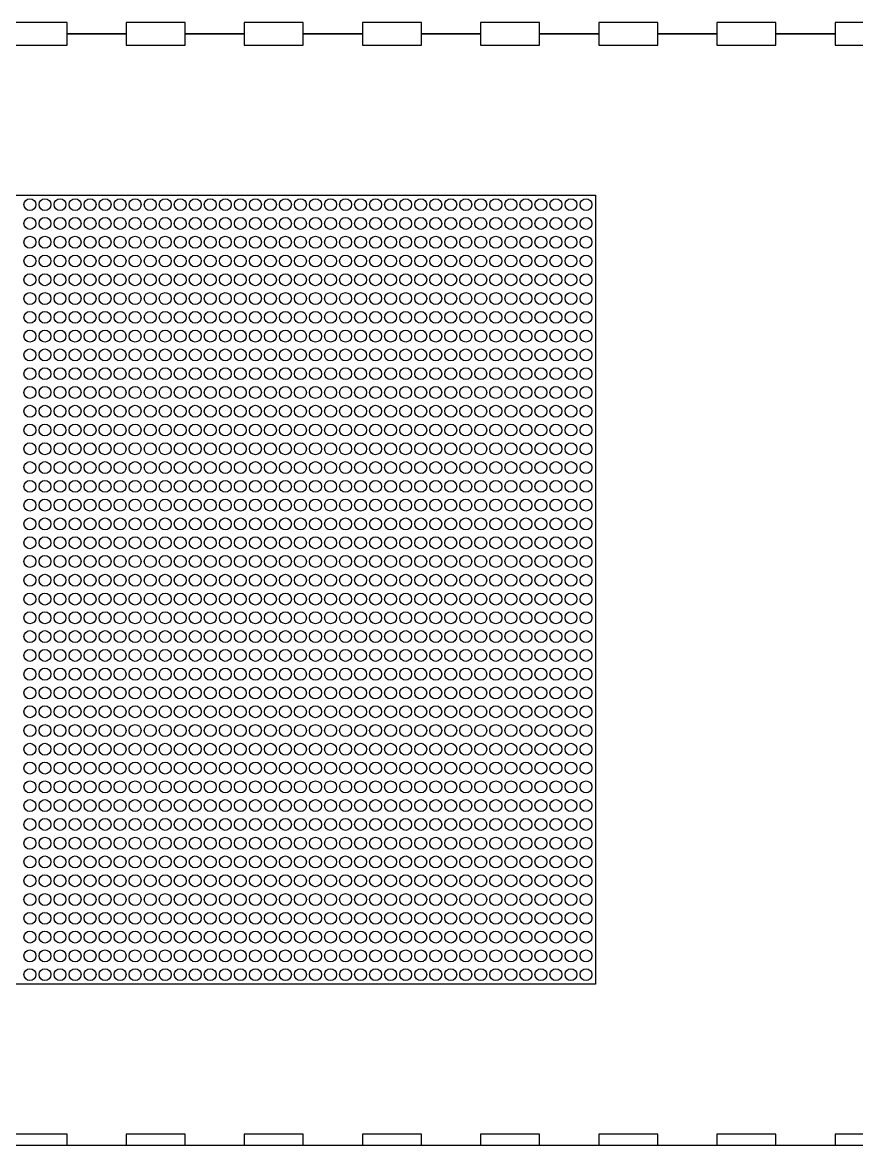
# Model space of a CAD drawing. Extents: x 0 to 1000, y 1 to 601.
# Drawn here: x 224.4 to 446.4, y 0.6 to 299.6 of the extents above; entities that cross this region are included whole.
import ezdxf

# ---------------------------------------------------------------- set-up
doc = ezdxf.new("R2010")
doc.units = 0
doc.layers.get('0').update_dxf_attribs({"linetype": 'CONTINUOUS'})
doc.layers.add('NEWLAYER', color=7, linetype='CONTINUOUS')

msp = doc.modelspace()

# ---------------------------------------------------------------- linework, layer by layer
at = {"linetype": 'Continuous'}
msp.add_line((1000.37, 0.55), (0.37, 0.55), dxfattribs=at)
at = {"color": 240, "linetype": 'Continuous', "true_color": 0xed1f24}
msp.add_lwpolyline([(79.87, 43.55), (79.87, 253.55), (376.87, 253.55), (376.87, 43.55)], close=True, dxfattribs=at)
at = {"linetype": 'Continuous'}
for centre in [(226.37, 251.05), (230.37, 251.05), (234.37, 251.05), (238.37, 251.05), (242.37, 251.05), (246.37, 251.05), (250.37, 251.05), (254.37, 251.05), (258.37, 251.05), (262.37, 251.05), (266.37, 251.05), (270.37, 251.05), (274.37, 251.05), (278.37, 251.05), (282.37, 251.05), (286.37, 251.05), (290.37, 251.05), (294.37, 251.05), (298.37, 251.05), (302.37, 251.05), (306.37, 251.05), (310.37, 251.05), (314.37, 251.05), (318.37, 251.05), (322.37, 251.05), (326.37, 251.05), (330.37, 251.05), (334.37, 251.05), (338.37, 251.05), (342.37, 251.05), (346.37, 251.05), (350.37, 251.05), (354.37, 251.05), (358.37, 251.05), (362.37, 251.05), (366.37, 251.05), (370.37, 251.05), (374.37, 251.05), (226.37, 246.05), (230.37, 246.05), (234.37, 246.05), (238.37, 246.05), (242.37, 246.05), (246.37, 246.05), (250.37, 246.05), (254.37, 246.05), (258.37, 246.05), (262.37, 246.05), (266.37, 246.05), (270.37, 246.05), (274.37, 246.05), (278.37, 246.05), (282.37, 246.05), (286.37, 246.05), (290.37, 246.05), (294.37, 246.05), (298.37, 246.05), (302.37, 246.05), (306.37, 246.05), (310.37, 246.05), (314.37, 246.05), (318.37, 246.05), (322.37, 246.05), (326.37, 246.05), (330.37, 246.05), (334.37, 246.05), (338.37, 246.05), (342.37, 246.05), (346.37, 246.05), (350.37, 246.05), (354.37, 246.05), (358.37, 246.05), (362.37, 246.05), (366.37, 246.05), (370.37, 246.05), (374.37, 246.05), (226.37, 241.05), (230.37, 241.05), (234.37, 241.05), (238.37, 241.05), (242.37, 241.05), (246.37, 241.05), (250.37, 241.05), (254.37, 241.05), (258.37, 241.05), (262.37, 241.05), (266.37, 241.05), (270.37, 241.05), (274.37, 241.05), (278.37, 241.05), (282.37, 241.05), (286.37, 241.05), (290.37, 241.05), (294.37, 241.05), (298.37, 241.05), (302.37, 241.05), (306.37, 241.05), (310.37, 241.05), (314.37, 241.05), (318.37, 241.05), (322.37, 241.05), (326.37, 241.05), (330.37, 241.05), (334.37, 241.05), (338.37, 241.05), (342.37, 241.05), (346.37, 241.05), (350.37, 241.05), (354.37, 241.05), (358.37, 241.05), (362.37, 241.05), (366.37, 241.05), (370.37, 241.05), (374.37, 241.05), (226.37, 236.05), (230.37, 236.05), (234.37, 236.05), (238.37, 236.05), (242.37, 236.05), (246.37, 236.05), (250.37, 236.05), (254.37, 236.05), (258.37, 236.05), (262.37, 236.05), (266.37, 236.05), (270.37, 236.05), (274.37, 236.05), (278.37, 236.05), (282.37, 236.05), (286.37, 236.05), (290.37, 236.05), (294.37, 236.05), (298.37, 236.05), (302.37, 236.05), (306.37, 236.05), (310.37, 236.05), (314.37, 236.05), (318.37, 236.05), (322.37, 236.05), (326.37, 236.05), (330.37, 236.05), (334.37, 236.05), (338.37, 236.05), (342.37, 236.05), (346.37, 236.05), (350.37, 236.05), (354.37, 236.05), (358.37, 236.05), (362.37, 236.05), (366.37, 236.05), (370.37, 236.05), (374.37, 236.05), (226.37, 231.05), (230.37, 231.05), (234.37, 231.05), (238.37, 231.05), (242.37, 231.05), (246.37, 231.05), (250.37, 231.05), (254.37, 231.05), (258.37, 231.05), (262.37, 231.05), (266.37, 231.05), (270.37, 231.05), (274.37, 231.05), (278.37, 231.05), (282.37, 231.05), (286.37, 231.05), (290.37, 231.05), (294.37, 231.05), (298.37, 231.05), (302.37, 231.05), (306.37, 231.05), (310.37, 231.05), (314.37, 231.05), (318.37, 231.05), (322.37, 231.05), (326.37, 231.05), (330.37, 231.05), (334.37, 231.05), (338.37, 231.05), (342.37, 231.05), (346.37, 231.05), (350.37, 231.05), (354.37, 231.05), (358.37, 231.05), (362.37, 231.05), (366.37, 231.05), (370.37, 231.05), (374.37, 231.05), (226.37, 226.05), (230.37, 226.05), (234.37, 226.05), (238.37, 226.05), (242.37, 226.05), (246.37, 226.05), (250.37, 226.05), (254.37, 226.05), (258.37, 226.05), (262.37, 226.05), (266.37, 226.05), (270.37, 226.05), (274.37, 226.05), (278.37, 226.05), (282.37, 226.05), (286.37, 226.05), (290.37, 226.05), (294.37, 226.05), (298.37, 226.05), (302.37, 226.05), (306.37, 226.05), (310.37, 226.05), (314.37, 226.05), (318.37, 226.05), (322.37, 226.05), (326.37, 226.05), (330.37, 226.05), (334.37, 226.05), (338.37, 226.05), (342.37, 226.05), (346.37, 226.05), (350.37, 226.05), (354.37, 226.05), (358.37, 226.05), (362.37, 226.05), (366.37, 226.05), (370.37, 226.05), (374.37, 226.05), (226.37, 221.05), (230.37, 221.05), (234.37, 221.05), (238.37, 221.05), (242.37, 221.05), (246.37, 221.05), (250.37, 221.05), (254.37, 221.05), (258.37, 221.05), (262.37, 221.05), (266.37, 221.05), (270.37, 221.05), (274.37, 221.05), (278.37, 221.05), (282.37, 221.05), (286.37, 221.05), (290.37, 221.05), (294.37, 221.05), (298.37, 221.05), (302.37, 221.05), (306.37, 221.05), (310.37, 221.05), (314.37, 221.05), (318.37, 221.05), (322.37, 221.05), (326.37, 221.05), (330.37, 221.05), (334.37, 221.05), (338.37, 221.05), (342.37, 221.05), (346.37, 221.05), (350.37, 221.05), (354.37, 221.05), (358.37, 221.05), (362.37, 221.05), (366.37, 221.05), (370.37, 221.05), (374.37, 221.05), (226.37, 216.05), (230.37, 216.05), (234.37, 216.05), (238.37, 216.05), (242.37, 216.05), (246.37, 216.05), (250.37, 216.05), (254.37, 216.05), (258.37, 216.05), (262.37, 216.05), (266.37, 216.05), (270.37, 216.05), (274.37, 216.05), (278.37, 216.05), (282.37, 216.05), (286.37, 216.05), (290.37, 216.05), (294.37, 216.05), (298.37, 216.05), (302.37, 216.05), (306.37, 216.05), (310.37, 216.05), (314.37, 216.05), (318.37, 216.05), (322.37, 216.05), (326.37, 216.05), (330.37, 216.05), (334.37, 216.05), (338.37, 216.05), (342.37, 216.05), (346.37, 216.05), (350.37, 216.05), (354.37, 216.05), (358.37, 216.05), (362.37, 216.05), (366.37, 216.05), (370.37, 216.05), (374.37, 216.05), (226.37, 211.05), (230.37, 211.05), (234.37, 211.05), (238.37, 211.05), (242.37, 211.05), (246.37, 211.05), (250.37, 211.05), (254.37, 211.05), (258.37, 211.05), (262.37, 211.05), (266.37, 211.05), (270.37, 211.05), (274.37, 211.05), (278.37, 211.05), (282.37, 211.05), (286.37, 211.05), (290.37, 211.05), (294.37, 211.05), (298.37, 211.05), (302.37, 211.05), (306.37, 211.05), (310.37, 211.05), (314.37, 211.05), (318.37, 211.05), (322.37, 211.05), (326.37, 211.05), (330.37, 211.05), (334.37, 211.05), (338.37, 211.05), (342.37, 211.05), (346.37, 211.05), (350.37, 211.05), (354.37, 211.05), (358.37, 211.05), (362.37, 211.05), (366.37, 211.05), (370.37, 211.05), (374.37, 211.05), (226.37, 206.05), (230.37, 206.05), (234.37, 206.05), (238.37, 206.05), (242.37, 206.05), (246.37, 206.05), (250.37, 206.05), (254.37, 206.05), (258.37, 206.05), (262.37, 206.05), (266.37, 206.05), (270.37, 206.05), (274.37, 206.05), (278.37, 206.05), (282.37, 206.05), (286.37, 206.05), (290.37, 206.05), (294.37, 206.05), (298.37, 206.05), (302.37, 206.05), (306.37, 206.05), (310.37, 206.05), (314.37, 206.05), (318.37, 206.05), (322.37, 206.05), (326.37, 206.05), (330.37, 206.05), (334.37, 206.05), (338.37, 206.05), (342.37, 206.05), (346.37, 206.05), (350.37, 206.05), (354.37, 206.05), (358.37, 206.05), (362.37, 206.05), (366.37, 206.05), (370.37, 206.05), (374.37, 206.05), (226.37, 201.05), (230.37, 201.05), (234.37, 201.05), (238.37, 201.05), (242.37, 201.05), (246.37, 201.05), (250.37, 201.05), (254.37, 201.05), (258.37, 201.05), (262.37, 201.05), (266.37, 201.05), (270.37, 201.05), (274.37, 201.05), (278.37, 201.05), (282.37, 201.05), (286.37, 201.05), (290.37, 201.05), (294.37, 201.05), (298.37, 201.05), (302.37, 201.05), (306.37, 201.05), (310.37, 201.05), (314.37, 201.05), (318.37, 201.05), (322.37, 201.05), (326.37, 201.05), (330.37, 201.05), (334.37, 201.05), (338.37, 201.05), (342.37, 201.05), (346.37, 201.05), (350.37, 201.05), (354.37, 201.05), (358.37, 201.05), (362.37, 201.05), (366.37, 201.05), (370.37, 201.05), (374.37, 201.05), (226.37, 196.05), (230.37, 196.05), (234.37, 196.05), (238.37, 196.05), (242.37, 196.05), (246.37, 196.05), (250.37, 196.05), (254.37, 196.05), (258.37, 196.05), (262.37, 196.05), (266.37, 196.05), (270.37, 196.05), (274.37, 196.05), (278.37, 196.05), (282.37, 196.05), (286.37, 196.05), (290.37, 196.05), (294.37, 196.05), (298.37, 196.05), (302.37, 196.05), (306.37, 196.05), (310.37, 196.05), (314.37, 196.05), (318.37, 196.05), (322.37, 196.05), (326.37, 196.05), (330.37, 196.05), (334.37, 196.05), (338.37, 196.05), (342.37, 196.05), (346.37, 196.05), (350.37, 196.05), (354.37, 196.05), (358.37, 196.05), (362.37, 196.05), (366.37, 196.05), (370.37, 196.05), (374.37, 196.05), (226.37, 191.05), (230.37, 191.05), (234.37, 191.05), (238.37, 191.05), (242.37, 191.05), (246.37, 191.05), (250.37, 191.05), (254.37, 191.05), (258.37, 191.05), (262.37, 191.05), (266.37, 191.05), (270.37, 191.05), (274.37, 191.05), (278.37, 191.05), (282.37, 191.05), (286.37, 191.05), (290.37, 191.05), (294.37, 191.05), (298.37, 191.05), (302.37, 191.05), (306.37, 191.05), (310.37, 191.05), (314.37, 191.05), (318.37, 191.05), (322.37, 191.05), (326.37, 191.05), (330.37, 191.05), (334.37, 191.05), (338.37, 191.05), (342.37, 191.05), (346.37, 191.05), (350.37, 191.05), (354.37, 191.05), (358.37, 191.05), (362.37, 191.05), (366.37, 191.05), (370.37, 191.05), (374.37, 191.05), (226.37, 186.05), (230.37, 186.05), (234.37, 186.05), (238.37, 186.05), (242.37, 186.05), (246.37, 186.05), (250.37, 186.05), (254.37, 186.05), (258.37, 186.05), (262.37, 186.05), (266.37, 186.05), (270.37, 186.05), (274.37, 186.05), (278.37, 186.05), (282.37, 186.05), (286.37, 186.05), (290.37, 186.05), (294.37, 186.05), (298.37, 186.05), (302.37, 186.05), (306.37, 186.05), (310.37, 186.05), (314.37, 186.05), (318.37, 186.05), (322.37, 186.05), (326.37, 186.05), (330.37, 186.05), (334.37, 186.05), (338.37, 186.05), (342.37, 186.05), (346.37, 186.05), (350.37, 186.05), (354.37, 186.05), (358.37, 186.05), (362.37, 186.05), (366.37, 186.05), (370.37, 186.05), (374.37, 186.05), (226.37, 181.05), (230.37, 181.05), (234.37, 181.05), (238.37, 181.05), (242.37, 181.05), (246.37, 181.05), (250.37, 181.05), (254.37, 181.05), (258.37, 181.05), (262.37, 181.05), (266.37, 181.05), (270.37, 181.05), (274.37, 181.05), (278.37, 181.05), (282.37, 181.05), (286.37, 181.05), (290.37, 181.05), (294.37, 181.05), (298.37, 181.05), (302.37, 181.05), (306.37, 181.05), (310.37, 181.05), (314.37, 181.05), (318.37, 181.05), (322.37, 181.05), (326.37, 181.05), (330.37, 181.05), (334.37, 181.05), (338.37, 181.05), (342.37, 181.05), (346.37, 181.05), (350.37, 181.05), (354.37, 181.05), (358.37, 181.05), (362.37, 181.05), (366.37, 181.05), (370.37, 181.05), (374.37, 181.05), (226.37, 176.05), (230.37, 176.05), (234.37, 176.05), (238.37, 176.05), (242.37, 176.05), (246.37, 176.05), (250.37, 176.05), (254.37, 176.05), (258.37, 176.05), (262.37, 176.05), (266.37, 176.05), (270.37, 176.05), (274.37, 176.05), (278.37, 176.05), (282.37, 176.05), (286.37, 176.05), (290.37, 176.05), (294.37, 176.05), (298.37, 176.05), (302.37, 176.05), (306.37, 176.05), (310.37, 176.05), (314.37, 176.05), (318.37, 176.05), (322.37, 176.05), (326.37, 176.05), (330.37, 176.05), (334.37, 176.05), (338.37, 176.05), (342.37, 176.05), (346.37, 176.05), (350.37, 176.05), (354.37, 176.05), (358.37, 176.05), (362.37, 176.05), (366.37, 176.05), (370.37, 176.05), (374.37, 176.05), (226.37, 171.05), (230.37, 171.05), (234.37, 171.05), (238.37, 171.05), (242.37, 171.05), (246.37, 171.05), (250.37, 171.05), (254.37, 171.05), (258.37, 171.05), (262.37, 171.05), (266.37, 171.05), (270.37, 171.05), (274.37, 171.05), (278.37, 171.05), (282.37, 171.05), (286.37, 171.05), (290.37, 171.05), (294.37, 171.05), (298.37, 171.05), (302.37, 171.05), (306.37, 171.05), (310.37, 171.05), (314.37, 171.05), (318.37, 171.05), (322.37, 171.05), (326.37, 171.05), (330.37, 171.05), (334.37, 171.05), (338.37, 171.05), (342.37, 171.05), (346.37, 171.05), (350.37, 171.05), (354.37, 171.05), (358.37, 171.05), (362.37, 171.05), (366.37, 171.05), (370.37, 171.05), (374.37, 171.05), (226.37, 166.05), (230.37, 166.05), (234.37, 166.05), (238.37, 166.05), (242.37, 166.05), (246.37, 166.05), (250.37, 166.05), (254.37, 166.05), (258.37, 166.05), (262.37, 166.05), (266.37, 166.05), (270.37, 166.05), (274.37, 166.05), (278.37, 166.05), (282.37, 166.05), (286.37, 166.05), (290.37, 166.05), (294.37, 166.05), (298.37, 166.05), (302.37, 166.05), (306.37, 166.05), (310.37, 166.05), (314.37, 166.05), (318.37, 166.05), (322.37, 166.05), (326.37, 166.05), (330.37, 166.05), (334.37, 166.05), (338.37, 166.05), (342.37, 166.05), (346.37, 166.05), (350.37, 166.05), (354.37, 166.05), (358.37, 166.05), (362.37, 166.05), (366.37, 166.05), (370.37, 166.05), (374.37, 166.05), (226.37, 161.05), (230.37, 161.05), (234.37, 161.05), (238.37, 161.05), (242.37, 161.05), (246.37, 161.05), (250.37, 161.05), (254.37, 161.05), (258.37, 161.05), (262.37, 161.05), (266.37, 161.05), (270.37, 161.05), (274.37, 161.05), (278.37, 161.05), (282.37, 161.05), (286.37, 161.05), (290.37, 161.05), (294.37, 161.05), (298.37, 161.05), (302.37, 161.05), (306.37, 161.05), (310.37, 161.05), (314.37, 161.05), (318.37, 161.05), (322.37, 161.05), (326.37, 161.05), (330.37, 161.05), (334.37, 161.05), (338.37, 161.05), (342.37, 161.05), (346.37, 161.05), (350.37, 161.05), (354.37, 161.05), (358.37, 161.05), (362.37, 161.05), (366.37, 161.05), (370.37, 161.05), (374.37, 161.05), (226.37, 156.05), (230.37, 156.05), (234.37, 156.05), (238.37, 156.05), (242.37, 156.05), (246.37, 156.05), (250.37, 156.05), (254.37, 156.05), (258.37, 156.05), (262.37, 156.05), (266.37, 156.05), (270.37, 156.05), (274.37, 156.05), (278.37, 156.05), (282.37, 156.05), (286.37, 156.05), (290.37, 156.05), (294.37, 156.05), (298.37, 156.05), (302.37, 156.05), (306.37, 156.05), (310.37, 156.05), (314.37, 156.05), (318.37, 156.05), (322.37, 156.05), (326.37, 156.05), (330.37, 156.05), (334.37, 156.05), (338.37, 156.05), (342.37, 156.05), (346.37, 156.05), (350.37, 156.05), (354.37, 156.05), (358.37, 156.05), (362.37, 156.05), (366.37, 156.05), (370.37, 156.05), (374.37, 156.05), (226.37, 151.05), (230.37, 151.05), (234.37, 151.05), (238.37, 151.05), (242.37, 151.05), (246.37, 151.05), (250.37, 151.05), (254.37, 151.05), (258.37, 151.05), (262.37, 151.05), (266.37, 151.05), (270.37, 151.05), (274.37, 151.05), (278.37, 151.05), (282.37, 151.05), (286.37, 151.05), (290.37, 151.05), (294.37, 151.05), (298.37, 151.05), (302.37, 151.05), (306.37, 151.05), (310.37, 151.05), (314.37, 151.05), (318.37, 151.05), (322.37, 151.05), (326.37, 151.05), (330.37, 151.05), (334.37, 151.05), (338.37, 151.05), (342.37, 151.05), (346.37, 151.05), (350.37, 151.05), (354.37, 151.05), (358.37, 151.05), (362.37, 151.05), (366.37, 151.05), (370.37, 151.05), (374.37, 151.05), (226.37, 146.05), (230.37, 146.05), (234.37, 146.05), (238.37, 146.05), (242.37, 146.05), (246.37, 146.05), (250.37, 146.05), (254.37, 146.05), (258.37, 146.05), (262.37, 146.05), (266.37, 146.05), (270.37, 146.05), (274.37, 146.05), (278.37, 146.05), (282.37, 146.05), (286.37, 146.05), (290.37, 146.05), (294.37, 146.05), (298.37, 146.05), (302.37, 146.05), (306.37, 146.05), (310.37, 146.05), (314.37, 146.05), (318.37, 146.05), (322.37, 146.05), (326.37, 146.05), (330.37, 146.05), (334.37, 146.05), (338.37, 146.05), (342.37, 146.05), (346.37, 146.05), (350.37, 146.05), (354.37, 146.05), (358.37, 146.05), (362.37, 146.05), (366.37, 146.05), (370.37, 146.05), (374.37, 146.05), (226.37, 141.05), (230.37, 141.05), (234.37, 141.05), (238.37, 141.05), (242.37, 141.05), (246.37, 141.05), (250.37, 141.05), (254.37, 141.05), (258.37, 141.05), (262.37, 141.05), (266.37, 141.05), (270.37, 141.05), (274.37, 141.05), (278.37, 141.05), (282.37, 141.05), (286.37, 141.05), (290.37, 141.05), (294.37, 141.05), (298.37, 141.05), (302.37, 141.05), (306.37, 141.05), (310.37, 141.05), (314.37, 141.05), (318.37, 141.05), (322.37, 141.05), (326.37, 141.05), (330.37, 141.05), (334.37, 141.05), (338.37, 141.05), (342.37, 141.05), (346.37, 141.05), (350.37, 141.05), (354.37, 141.05), (358.37, 141.05), (362.37, 141.05), (366.37, 141.05), (370.37, 141.05), (374.37, 141.05), (226.37, 136.05), (230.37, 136.05), (234.37, 136.05), (238.37, 136.05), (242.37, 136.05), (246.37, 136.05), (250.37, 136.05), (254.37, 136.05), (258.37, 136.05), (262.37, 136.05), (266.37, 136.05), (270.37, 136.05), (274.37, 136.05), (278.37, 136.05), (282.37, 136.05), (286.37, 136.05), (290.37, 136.05), (294.37, 136.05), (298.37, 136.05), (302.37, 136.05), (306.37, 136.05), (310.37, 136.05), (314.37, 136.05), (318.37, 136.05), (322.37, 136.05), (326.37, 136.05), (330.37, 136.05), (334.37, 136.05), (338.37, 136.05), (342.37, 136.05), (346.37, 136.05), (350.37, 136.05), (354.37, 136.05), (358.37, 136.05), (362.37, 136.05), (366.37, 136.05), (370.37, 136.05), (374.37, 136.05), (226.37, 131.05), (230.37, 131.05), (234.37, 131.05), (238.37, 131.05), (242.37, 131.05), (246.37, 131.05), (250.37, 131.05), (254.37, 131.05), (258.37, 131.05), (262.37, 131.05), (266.37, 131.05), (270.37, 131.05), (274.37, 131.05), (278.37, 131.05), (282.37, 131.05), (286.37, 131.05), (290.37, 131.05), (294.37, 131.05), (298.37, 131.05), (302.37, 131.05), (306.37, 131.05), (310.37, 131.05), (314.37, 131.05), (318.37, 131.05), (322.37, 131.05), (326.37, 131.05), (330.37, 131.05), (334.37, 131.05), (338.37, 131.05), (342.37, 131.05), (346.37, 131.05), (350.37, 131.05), (354.37, 131.05), (358.37, 131.05), (362.37, 131.05), (366.37, 131.05), (370.37, 131.05), (374.37, 131.05), (226.37, 126.05), (230.37, 126.05), (234.37, 126.05), (238.37, 126.05), (242.37, 126.05), (246.37, 126.05), (250.37, 126.05), (254.37, 126.05), (258.37, 126.05), (262.37, 126.05), (266.37, 126.05), (270.37, 126.05), (274.37, 126.05), (278.37, 126.05), (282.37, 126.05), (286.37, 126.05), (290.37, 126.05), (294.37, 126.05), (298.37, 126.05), (302.37, 126.05), (306.37, 126.05), (310.37, 126.05), (314.37, 126.05), (318.37, 126.05), (322.37, 126.05), (326.37, 126.05), (330.37, 126.05), (334.37, 126.05), (338.37, 126.05), (342.37, 126.05), (346.37, 126.05), (350.37, 126.05), (354.37, 126.05), (358.37, 126.05), (362.37, 126.05), (366.37, 126.05), (370.37, 126.05), (374.37, 126.05), (226.37, 121.05), (230.37, 121.05), (234.37, 121.05), (238.37, 121.05), (242.37, 121.05), (246.37, 121.05), (250.37, 121.05), (254.37, 121.05), (258.37, 121.05), (262.37, 121.05), (266.37, 121.05), (270.37, 121.05), (274.37, 121.05), (278.37, 121.05), (282.37, 121.05), (286.37, 121.05), (290.37, 121.05), (294.37, 121.05), (298.37, 121.05), (302.37, 121.05), (306.37, 121.05), (310.37, 121.05), (314.37, 121.05), (318.37, 121.05), (322.37, 121.05), (326.37, 121.05), (330.37, 121.05), (334.37, 121.05), (338.37, 121.05), (342.37, 121.05), (346.37, 121.05), (350.37, 121.05), (354.37, 121.05), (358.37, 121.05), (362.37, 121.05), (366.37, 121.05), (370.37, 121.05), (374.37, 121.05), (226.37, 116.05), (230.37, 116.05), (234.37, 116.05), (238.37, 116.05), (242.37, 116.05), (246.37, 116.05), (250.37, 116.05), (254.37, 116.05), (258.37, 116.05), (262.37, 116.05), (266.37, 116.05), (270.37, 116.05), (274.37, 116.05), (278.37, 116.05), (282.37, 116.05), (286.37, 116.05), (290.37, 116.05), (294.37, 116.05), (298.37, 116.05), (302.37, 116.05), (306.37, 116.05), (310.37, 116.05), (314.37, 116.05), (318.37, 116.05), (322.37, 116.05), (326.37, 116.05), (330.37, 116.05), (334.37, 116.05), (338.37, 116.05), (342.37, 116.05), (346.37, 116.05), (350.37, 116.05), (354.37, 116.05), (358.37, 116.05), (362.37, 116.05), (366.37, 116.05), (370.37, 116.05), (374.37, 116.05), (226.37, 111.05), (230.37, 111.05), (234.37, 111.05), (238.37, 111.05), (242.37, 111.05), (246.37, 111.05), (250.37, 111.05), (254.37, 111.05), (258.37, 111.05), (262.37, 111.05), (266.37, 111.05), (270.37, 111.05), (274.37, 111.05), (278.37, 111.05), (282.37, 111.05), (286.37, 111.05), (290.37, 111.05), (294.37, 111.05), (298.37, 111.05), (302.37, 111.05), (306.37, 111.05), (310.37, 111.05), (314.37, 111.05), (318.37, 111.05), (322.37, 111.05), (326.37, 111.05), (330.37, 111.05), (334.37, 111.05), (338.37, 111.05), (342.37, 111.05), (346.37, 111.05), (350.37, 111.05), (354.37, 111.05), (358.37, 111.05), (362.37, 111.05), (366.37, 111.05), (370.37, 111.05), (374.37, 111.05), (226.37, 106.05), (230.37, 106.05), (234.37, 106.05), (238.37, 106.05), (242.37, 106.05), (246.37, 106.05), (250.37, 106.05), (254.37, 106.05), (258.37, 106.05), (262.37, 106.05), (266.37, 106.05), (270.37, 106.05), (274.37, 106.05), (278.37, 106.05), (282.37, 106.05), (286.37, 106.05), (290.37, 106.05), (294.37, 106.05), (298.37, 106.05), (302.37, 106.05), (306.37, 106.05), (310.37, 106.05), (314.37, 106.05), (318.37, 106.05), (322.37, 106.05), (326.37, 106.05), (330.37, 106.05), (334.37, 106.05), (338.37, 106.05), (342.37, 106.05), (346.37, 106.05), (350.37, 106.05), (354.37, 106.05), (358.37, 106.05), (362.37, 106.05), (366.37, 106.05), (370.37, 106.05), (374.37, 106.05), (226.37, 101.05), (230.37, 101.05), (234.37, 101.05), (238.37, 101.05), (242.37, 101.05), (246.37, 101.05), (250.37, 101.05), (254.37, 101.05), (258.37, 101.05), (262.37, 101.05), (266.37, 101.05), (270.37, 101.05), (274.37, 101.05), (278.37, 101.05), (282.37, 101.05), (286.37, 101.05), (290.37, 101.05), (294.37, 101.05), (298.37, 101.05), (302.37, 101.05), (306.37, 101.05), (310.37, 101.05), (314.37, 101.05), (318.37, 101.05), (322.37, 101.05), (326.37, 101.05), (330.37, 101.05), (334.37, 101.05), (338.37, 101.05), (342.37, 101.05), (346.37, 101.05), (350.37, 101.05), (354.37, 101.05), (358.37, 101.05), (362.37, 101.05), (366.37, 101.05), (370.37, 101.05), (374.37, 101.05), (226.37, 96.05), (230.37, 96.05), (234.37, 96.05), (238.37, 96.05), (242.37, 96.05), (246.37, 96.05), (250.37, 96.05), (254.37, 96.05), (258.37, 96.05), (262.37, 96.05), (266.37, 96.05), (270.37, 96.05), (274.37, 96.05), (278.37, 96.05), (282.37, 96.05), (286.37, 96.05), (290.37, 96.05), (294.37, 96.05), (298.37, 96.05), (302.37, 96.05), (306.37, 96.05), (310.37, 96.05), (314.37, 96.05), (318.37, 96.05), (322.37, 96.05), (326.37, 96.05), (330.37, 96.05), (334.37, 96.05), (338.37, 96.05), (342.37, 96.05), (346.37, 96.05), (350.37, 96.05), (354.37, 96.05), (358.37, 96.05), (362.37, 96.05), (366.37, 96.05), (370.37, 96.05), (374.37, 96.05), (226.37, 91.05), (230.37, 91.05), (234.37, 91.05), (238.37, 91.05), (242.37, 91.05), (246.37, 91.05), (250.37, 91.05), (254.37, 91.05), (258.37, 91.05), (262.37, 91.05), (266.37, 91.05), (270.37, 91.05), (274.37, 91.05), (278.37, 91.05), (282.37, 91.05), (286.37, 91.05), (290.37, 91.05), (294.37, 91.05), (298.37, 91.05), (302.37, 91.05), (306.37, 91.05), (310.37, 91.05), (314.37, 91.05), (318.37, 91.05), (322.37, 91.05), (326.37, 91.05), (330.37, 91.05), (334.37, 91.05), (338.37, 91.05), (342.37, 91.05), (346.37, 91.05), (350.37, 91.05), (354.37, 91.05), (358.37, 91.05), (362.37, 91.05), (366.37, 91.05), (370.37, 91.05), (374.37, 91.05), (226.37, 86.05), (230.37, 86.05), (234.37, 86.05), (238.37, 86.05), (242.37, 86.05), (246.37, 86.05), (250.37, 86.05), (254.37, 86.05), (258.37, 86.05), (262.37, 86.05), (266.37, 86.05), (270.37, 86.05), (274.37, 86.05), (278.37, 86.05), (282.37, 86.05), (286.37, 86.05), (290.37, 86.05), (294.37, 86.05), (298.37, 86.05), (302.37, 86.05), (306.37, 86.05), (310.37, 86.05), (314.37, 86.05), (318.37, 86.05), (322.37, 86.05), (326.37, 86.05), (330.37, 86.05), (334.37, 86.05), (338.37, 86.05), (342.37, 86.05), (346.37, 86.05), (350.37, 86.05), (354.37, 86.05), (358.37, 86.05), (362.37, 86.05), (366.37, 86.05), (370.37, 86.05), (374.37, 86.05), (226.37, 81.05), (230.37, 81.05), (234.37, 81.05), (238.37, 81.05), (242.37, 81.05), (246.37, 81.05), (250.37, 81.05), (254.37, 81.05), (258.37, 81.05), (262.37, 81.05), (266.37, 81.05), (270.37, 81.05), (274.37, 81.05), (278.37, 81.05), (282.37, 81.05), (286.37, 81.05), (290.37, 81.05), (294.37, 81.05), (298.37, 81.05), (302.37, 81.05), (306.37, 81.05), (310.37, 81.05), (314.37, 81.05), (318.37, 81.05), (322.37, 81.05), (326.37, 81.05), (330.37, 81.05), (334.37, 81.05), (338.37, 81.05), (342.37, 81.05), (346.37, 81.05), (350.37, 81.05), (354.37, 81.05), (358.37, 81.05), (362.37, 81.05), (366.37, 81.05), (370.37, 81.05), (374.37, 81.05), (226.37, 76.05), (230.37, 76.05), (234.37, 76.05), (238.37, 76.05), (242.37, 76.05), (246.37, 76.05), (250.37, 76.05), (254.37, 76.05), (258.37, 76.05), (262.37, 76.05), (266.37, 76.05), (270.37, 76.05), (274.37, 76.05), (278.37, 76.05), (282.37, 76.05), (286.37, 76.05), (290.37, 76.05), (294.37, 76.05), (298.37, 76.05), (302.37, 76.05), (306.37, 76.05), (310.37, 76.05), (314.37, 76.05), (318.37, 76.05), (322.37, 76.05), (326.37, 76.05), (330.37, 76.05), (334.37, 76.05), (338.37, 76.05), (342.37, 76.05), (346.37, 76.05), (350.37, 76.05), (354.37, 76.05), (358.37, 76.05), (362.37, 76.05), (366.37, 76.05), (370.37, 76.05), (374.37, 76.05), (226.37, 71.05), (230.37, 71.05), (234.37, 71.05), (238.37, 71.05), (242.37, 71.05), (246.37, 71.05), (250.37, 71.05), (254.37, 71.05), (258.37, 71.05), (262.37, 71.05), (266.37, 71.05), (270.37, 71.05), (274.37, 71.05), (278.37, 71.05), (282.37, 71.05), (286.37, 71.05), (290.37, 71.05), (294.37, 71.05), (298.37, 71.05), (302.37, 71.05), (306.37, 71.05), (310.37, 71.05), (314.37, 71.05), (318.37, 71.05), (322.37, 71.05), (326.37, 71.05), (330.37, 71.05), (334.37, 71.05), (338.37, 71.05), (342.37, 71.05), (346.37, 71.05), (350.37, 71.05), (354.37, 71.05), (358.37, 71.05), (362.37, 71.05), (366.37, 71.05), (370.37, 71.05), (374.37, 71.05), (226.37, 66.05), (230.37, 66.05), (234.37, 66.05), (238.37, 66.05), (242.37, 66.05), (246.37, 66.05), (250.37, 66.05), (254.37, 66.05), (258.37, 66.05), (262.37, 66.05), (266.37, 66.05), (270.37, 66.05), (274.37, 66.05), (278.37, 66.05), (282.37, 66.05), (286.37, 66.05), (290.37, 66.05), (294.37, 66.05), (298.37, 66.05), (302.37, 66.05), (306.37, 66.05), (310.37, 66.05), (314.37, 66.05), (318.37, 66.05), (322.37, 66.05), (326.37, 66.05), (330.37, 66.05), (334.37, 66.05), (338.37, 66.05), (342.37, 66.05), (346.37, 66.05), (350.37, 66.05), (354.37, 66.05), (358.37, 66.05), (362.37, 66.05), (366.37, 66.05), (370.37, 66.05), (374.37, 66.05), (226.37, 61.05), (230.37, 61.05), (234.37, 61.05), (238.37, 61.05), (242.37, 61.05), (246.37, 61.05), (250.37, 61.05), (254.37, 61.05), (258.37, 61.05), (262.37, 61.05), (266.37, 61.05), (270.37, 61.05), (274.37, 61.05), (278.37, 61.05), (282.37, 61.05), (286.37, 61.05), (290.37, 61.05), (294.37, 61.05), (298.37, 61.05), (302.37, 61.05), (306.37, 61.05), (310.37, 61.05), (314.37, 61.05), (318.37, 61.05), (322.37, 61.05), (326.37, 61.05), (330.37, 61.05), (334.37, 61.05), (338.37, 61.05), (342.37, 61.05), (346.37, 61.05), (350.37, 61.05), (354.37, 61.05), (358.37, 61.05), (362.37, 61.05), (366.37, 61.05), (370.37, 61.05), (374.37, 61.05), (226.37, 56.05), (230.37, 56.05), (234.37, 56.05), (238.37, 56.05), (242.37, 56.05), (246.37, 56.05), (250.37, 56.05), (254.37, 56.05), (258.37, 56.05), (262.37, 56.05), (266.37, 56.05), (270.37, 56.05), (274.37, 56.05), (278.37, 56.05), (282.37, 56.05), (286.37, 56.05), (290.37, 56.05), (294.37, 56.05), (298.37, 56.05), (302.37, 56.05), (306.37, 56.05), (310.37, 56.05), (314.37, 56.05), (318.37, 56.05), (322.37, 56.05), (326.37, 56.05), (330.37, 56.05), (334.37, 56.05), (338.37, 56.05), (342.37, 56.05), (346.37, 56.05), (350.37, 56.05), (354.37, 56.05), (358.37, 56.05), (362.37, 56.05), (366.37, 56.05), (370.37, 56.05), (374.37, 56.05), (226.37, 51.05), (230.37, 51.05), (234.37, 51.05), (238.37, 51.05), (242.37, 51.05), (246.37, 51.05), (250.37, 51.05), (254.37, 51.05), (258.37, 51.05), (262.37, 51.05), (266.37, 51.05), (270.37, 51.05), (274.37, 51.05), (278.37, 51.05), (282.37, 51.05), (286.37, 51.05), (290.37, 51.05), (294.37, 51.05), (298.37, 51.05), (302.37, 51.05), (306.37, 51.05), (310.37, 51.05), (314.37, 51.05), (318.37, 51.05), (322.37, 51.05), (326.37, 51.05), (330.37, 51.05), (334.37, 51.05), (338.37, 51.05), (342.37, 51.05), (346.37, 51.05), (350.37, 51.05), (354.37, 51.05), (358.37, 51.05), (362.37, 51.05), (366.37, 51.05), (370.37, 51.05), (374.37, 51.05), (226.37, 46.05), (230.37, 46.05), (234.37, 46.05), (238.37, 46.05), (242.37, 46.05), (246.37, 46.05), (250.37, 46.05), (254.37, 46.05), (258.37, 46.05), (262.37, 46.05), (266.37, 46.05), (270.37, 46.05), (274.37, 46.05), (278.37, 46.05), (282.37, 46.05), (286.37, 46.05), (290.37, 46.05), (294.37, 46.05), (298.37, 46.05), (302.37, 46.05), (306.37, 46.05), (310.37, 46.05), (314.37, 46.05), (318.37, 46.05), (322.37, 46.05), (326.37, 46.05), (330.37, 46.05), (334.37, 46.05), (338.37, 46.05), (342.37, 46.05), (346.37, 46.05), (350.37, 46.05), (354.37, 46.05), (358.37, 46.05), (362.37, 46.05), (366.37, 46.05), (370.37, 46.05), (374.37, 46.05)]:
    msp.add_circle(centre, 1.59, dxfattribs=at)
at = {"layer": 'NEWLAYER', "color": 7}
for points in [[(456.37, 299.55), (440.65, 299.55), (440.65, 296.55), (424.93, 296.55), (424.93, 299.55), (409.2, 299.55), (409.2, 296.55), (393.48, 296.55), (393.48, 299.55), (377.75, 299.55), (377.75, 296.55), (362.03, 296.55), (362.03, 299.55), (346.31, 299.55), (346.31, 296.55), (330.58, 296.55), (330.58, 299.55), (314.86, 299.55), (314.86, 296.55), (299.13, 296.55), (299.13, 299.55), (283.41, 299.55), (283.41, 296.55), (267.69, 296.55), (267.69, 299.55), (251.96, 299.55), (251.96, 296.55), (236.24, 296.55), (236.24, 299.55), (220.51, 299.55)], [(220.51, 293.55), (236.24, 293.55), (236.24, 296.55), (251.96, 296.55), (251.96, 293.55), (267.69, 293.55), (267.69, 296.55), (283.41, 296.55), (283.41, 293.55), (299.13, 293.55), (299.13, 296.55), (314.86, 296.55), (314.86, 293.55), (330.58, 293.55), (330.58, 296.55), (346.31, 296.55), (346.31, 293.55), (362.03, 293.55), (362.03, 296.55), (377.75, 296.55), (377.75, 293.55), (393.48, 293.55), (393.48, 296.55), (409.2, 296.55), (409.2, 293.55), (424.93, 293.55), (424.93, 296.55), (440.65, 296.55), (440.65, 293.55), (456.37, 293.55)], [(456.37, 3.55), (440.65, 3.55), (440.65, 0.55), (424.93, 0.55), (424.93, 3.55), (409.2, 3.55), (409.2, 0.55), (393.48, 0.55), (393.48, 3.55), (377.75, 3.55), (377.75, 0.55), (362.03, 0.55), (362.03, 3.55), (346.31, 3.55), (346.31, 0.55), (330.58, 0.55), (330.58, 3.55), (314.86, 3.55), (314.86, 0.55), (299.13, 0.55), (299.13, 3.55), (283.41, 3.55), (283.41, 0.55), (267.69, 0.55), (267.69, 3.55), (251.96, 3.55), (251.96, 0.55), (236.24, 0.55), (236.24, 3.55), (220.51, 3.55)]]:
    msp.add_lwpolyline(points, dxfattribs=at)

doc.saveas('drawing.dxf')
